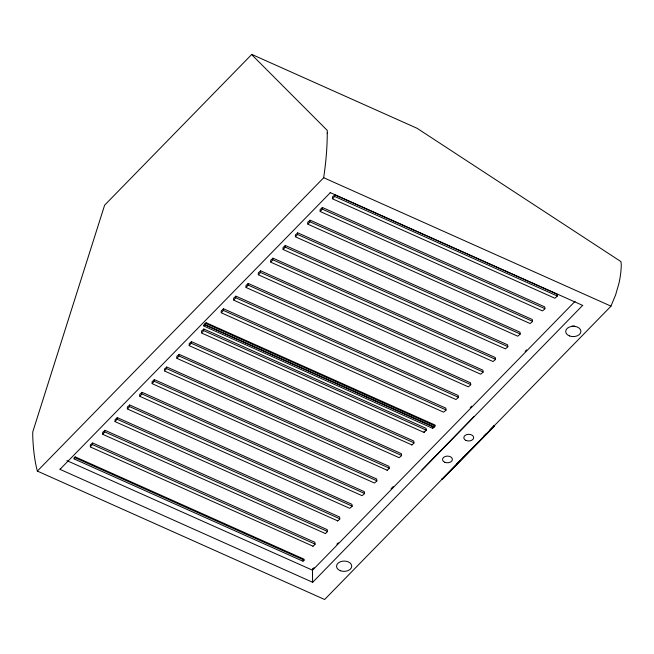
<?xml version="1.0" encoding="UTF-8"?>
<svg xmlns="http://www.w3.org/2000/svg" width="654" height="654" viewBox="0 0 654 654"><rect width="100%" height="100%" fill="white"/><g stroke="black" fill="none" stroke-linecap="round" stroke-linejoin="round"><path stroke-width="0.98" d="M252.101 54.552L417.146 128.331L620.916 261.584L621.292 264.527A161.62 117.409 -12.5 0 1 618.847 283.746L615.602 294.929L610.893 306.285L324.621 599.505L37.352 471.084L323.697 177.725L324.114 174.61A242.471 99.997 -65.9 0 0 327.253 133.064M60.266 468.91L59.996 469.351L312.669 582.297L582.518 305.524M312.964 546.352L315.015 544.398L314.876 542.313L92.713 443.003L90.334 444.933L90.473 447.017L312.98 546.18M325.324 533.697L327.376 531.743L327.237 529.65L105.073 430.34L102.694 432.269L102.825 434.354L325.34 533.517M337.677 521.034L339.737 519.08L339.598 516.995L117.434 417.685L115.055 419.606L115.186 421.691L337.701 520.854M387.111 470.389L389.171 468.436L389.032 466.343L166.868 367.033L164.489 368.962L164.62 371.047L387.135 470.21M411.832 445.063L413.884 443.11L413.753 441.025L191.581 341.715L189.202 343.636L189.341 345.729L411.848 444.884M434.019 427.046L435.082 425.967L434.918 424.969L206.247 322.757L205.07 323.648L205.152 324.817L434.035 426.939M75.096 456.901L74.204 458.977L302.867 561.189L304.045 560.306L303.963 559.137L75.3 456.917L74.115 457.808L74.049 458.838M92.386 442.979L92.41 444.556L90.227 446.788M104.746 430.316L104.763 431.893L102.588 434.125M117.107 417.653L117.123 419.239L114.949 421.47M129.467 404.989L129.484 406.575L127.546 409.036L349.71 508.346L352.089 506.417L351.958 504.332L129.786 405.022L127.407 406.943L127.301 408.807M141.82 392.335L141.844 393.912L139.907 396.373L362.071 495.683L364.45 493.754L364.311 491.669L142.147 392.359L139.768 394.288L139.662 396.144M154.18 379.672L154.197 381.249L152.259 383.71L374.431 483.02L376.81 481.091L376.671 479.006L154.507 379.696L152.129 381.625L152.022 383.481M166.541 367.008L166.557 368.586L164.383 370.818M178.902 354.345L178.918 355.931L176.981 358.384L399.144 457.694L401.523 455.773L401.392 453.688L179.221 354.378L176.842 356.299L176.735 358.163M191.254 341.682L191.279 343.268L189.096 345.5M203.615 329.027L203.631 330.605L201.694 333.066L423.866 432.376L426.244 430.446L426.106 428.362L203.942 329.052L201.563 330.981L201.457 332.837M205.021 324.016L203.925 326.076L432.588 428.288L433.774 427.397L434.166 426.056M206.051 322.741L206.059 323.591L205.004 324.678M223.341 308.819L223.357 310.397L221.42 312.857L443.592 412.167L445.971 410.238L445.832 408.153L223.668 308.843L221.289 310.773L221.183 312.628M235.702 296.156L235.718 297.733L233.78 300.194L455.952 399.504L458.331 397.575L458.192 395.49L236.02 296.18L233.642 298.11L233.543 299.965M248.054 283.493L248.079 285.079L246.141 287.531L468.305 386.841L470.684 384.92L470.553 382.835L248.381 283.517L246.002 285.446L245.896 287.31M260.415 270.83L260.439 272.416L258.502 274.868L480.665 374.186L483.044 372.257L482.905 370.172L260.742 270.862L258.363 272.783L258.256 274.647M272.775 258.175L272.792 259.752L270.854 262.213L493.026 361.523L495.405 359.594L495.266 357.509L273.102 258.199L270.723 260.128L270.617 261.984M285.136 245.512L285.152 247.089L283.215 249.55L505.387 348.86L507.766 346.931L507.627 344.846L285.455 245.536L283.076 247.465L282.978 249.321M297.488 232.849L297.513 234.426L295.575 236.887L517.739 336.197L520.118 334.268L519.987 332.183L297.815 232.873L295.436 234.802L295.33 236.658M309.849 220.185L309.873 221.771L307.936 224.224L530.1 323.534L532.479 321.613L532.34 319.528L310.176 220.21L307.797 222.139L307.691 224.003M322.209 207.522L322.226 209.108L320.288 211.561L542.46 310.879L544.839 308.95L544.7 306.865L322.536 207.555L320.158 209.476L320.051 211.34M334.57 194.867L334.586 196.445L332.649 198.906L554.821 298.216L557.2 296.287L557.061 294.202L334.897 194.892L332.518 196.821L332.412 198.677M303.072 561.206L303.072 560.56M66.888 460.62L312.457 570.165M424.193 432.4L424.193 431.141M432.793 428.305L432.58 427.364M441.793 479.366L494.261 426.179L494.056 425.672M421.814 470.022L473.929 416.623M204.816 324L203.844 324.907L203.778 325.929M442.235 479.407L494.064 426.514L494.032 425.419M60.07 469.261L330.458 192.546M312.62 569.111L314.043 567.647M336.867 544.267L338.298 542.804M391.076 488.734L393.218 486.535M470.242 407.622L471.665 406.159M525.162 351.362L526.584 349.898M575.103 301.314L312.44 570.296M456.68 463.964L459.5 461.07M463.024 457.465L466.555 453.851M483.478 436.512L486.298 433.618M489.821 430.005L493.353 426.392M330.139 192.57L582.853 305.492M312.669 582.297L312.326 581.88L312.841 581.815M441.654 479.08L442.259 479.161M334.586 196.445L557.322 296.009M322.226 209.108L544.962 308.672M309.873 221.771L532.601 321.335M297.513 234.426L520.249 333.99M285.152 247.089L507.888 346.653M272.792 259.752L495.528 359.316M260.439 272.416L483.167 371.979M248.079 285.079L470.815 384.642M235.718 297.733L458.454 397.297M223.357 310.397L446.093 409.96M206.059 323.591L435.082 425.967M204.833 324.85L433.847 427.226M203.631 330.605L426.367 430.169M191.279 343.268L414.007 442.832M178.918 355.931L401.654 455.495M166.557 368.586L389.293 468.158M154.197 381.249L376.933 480.813M141.844 393.912L364.572 493.476M129.484 406.575L352.22 506.139M117.123 419.239L339.859 518.802M104.763 431.893L327.499 531.465M92.41 444.556L315.138 544.12M75.104 457.751L304.126 560.126M323.697 177.725L610.967 306.146M37.352 471.084L36.788 468.975A242.471 99.997 -65.9 0 1 32.725 434.812L32.765 431.893L104.615 205.192L251.627 54.568L327.253 130.391L327.237 133.089M312.448 568.866L312.604 581.921M571.809 326.183A7.611 5.175 -0.7 0 1 574.784 326.166M444.728 462.247A4.938 3.352 -0.7 0 0 452.388 459.623A4.938 3.352 -0.7 0 0 445.284 456.451A4.938 3.352 -0.7 0 0 444.728 462.247M466.008 440.444A4.938 3.352 -0.7 0 0 473.668 437.82A4.938 3.352 -0.7 0 0 466.564 434.648A4.938 3.352 -0.7 0 0 466.008 440.444M340.333 570.729A7.611 5.175 -0.7 0 0 351.746 566.168A7.611 5.175 -0.7 0 0 340.325 561.77A7.611 5.175 -0.7 0 0 340.333 570.729M569.495 335.943A7.611 5.175 -0.7 0 0 580.916 331.39A7.611 5.175 -0.7 0 0 569.495 326.984A7.611 5.175 -0.7 0 0 569.495 335.943"/></g></svg>
